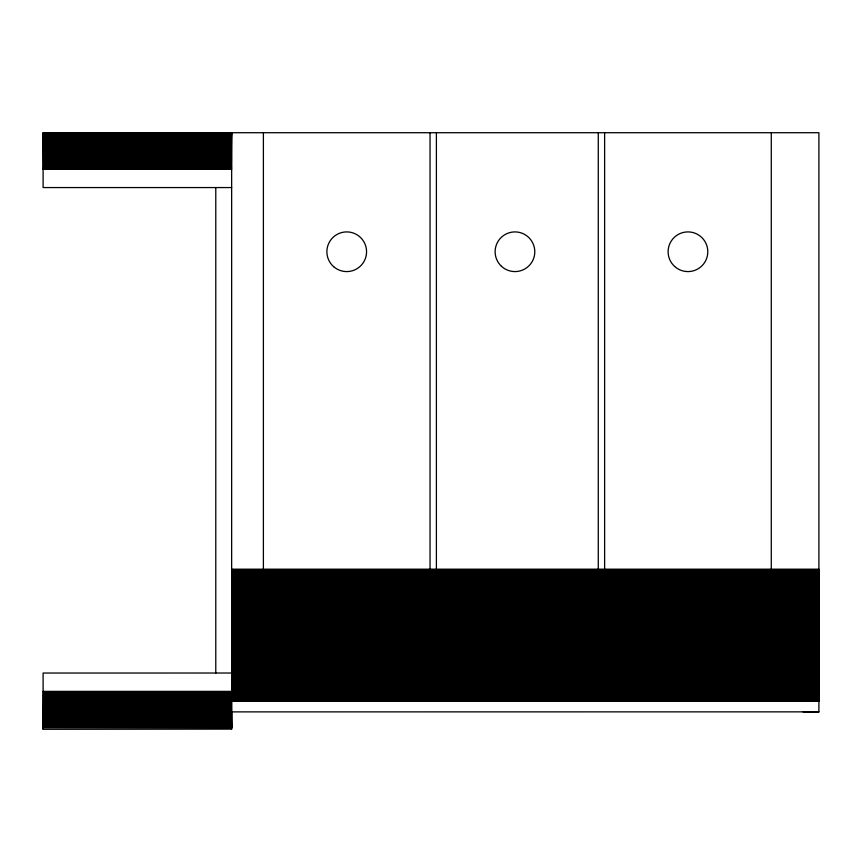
<?xml version="1.0" encoding="UTF-8"?>
<svg xmlns="http://www.w3.org/2000/svg" width="862" height="862" viewBox="0 0 862 862"><rect width="100%" height="100%" fill="white"/><g stroke="black" fill="none" stroke-linecap="round" stroke-linejoin="round"><path stroke-width="1.29" d="M803.028 711.883L818.9 712.023L818.9 132.716L43.1 132.716L43.1 187.56L231.652 187.56M231.652 132.888L43.1 132.888L231.652 133.114M43.1 133.265L231.652 133.265M43.1 133.438L231.652 133.438M43.1 133.632L231.652 133.632M43.1 133.847L231.652 133.847M43.1 134.084L231.652 134.084M43.1 134.343L231.652 134.343M43.1 134.623L231.652 134.623M43.1 134.925L231.652 134.925M43.1 135.259L231.652 135.259M43.1 135.603L231.652 135.603M43.1 135.98L231.652 135.98M43.1 136.379L231.652 136.379M43.1 136.789L231.652 136.789M43.1 137.23L231.652 137.23M43.1 137.694L231.652 137.694M43.1 138.179L231.652 138.179M43.1 138.685L231.652 138.685M43.1 139.213L231.652 139.213M43.1 139.763L231.652 139.763M43.1 140.334L231.652 140.334M43.1 140.937L231.652 140.937M43.1 141.551L231.652 141.551M43.1 142.187L231.652 142.187M43.1 142.855L231.652 142.855M43.1 143.534L231.652 143.534M43.1 144.234L231.652 144.234M43.1 144.967L231.652 144.967M43.1 145.71L231.652 145.71M43.1 146.486L231.652 146.486M43.1 147.273L231.652 147.273M43.1 148.092L231.652 148.092M43.1 148.921L231.652 148.921M43.1 149.783L231.652 149.783M43.1 150.656L231.652 150.656M43.1 151.561L231.652 151.561M43.1 152.477L231.652 152.477M43.1 153.414L231.652 153.414M43.1 154.384L231.652 154.384M43.1 155.365L231.652 155.365M43.1 156.367L231.652 156.367M43.1 157.39L231.652 157.39M43.1 158.436L231.652 158.436M43.1 159.502L231.652 159.502M43.1 160.591L231.652 160.591M43.1 161.7L231.652 161.7M43.1 162.832L231.652 162.832M43.1 163.974L231.652 163.974M43.1 165.148L231.652 165.148M43.1 166.334L231.652 166.334M43.1 167.54L231.652 167.54M43.1 168.769L231.652 168.769M43.1 169.232L231.652 169.232M231.652 569.179L818.9 569.179M231.652 569.685L818.9 569.685M231.652 570.482L818.9 570.482M231.652 571.28L818.9 571.28M231.652 572.066L818.9 572.066M231.652 572.864L818.9 572.864M231.652 573.65L818.9 573.65M231.652 574.437L818.9 574.437M231.652 575.223L818.9 575.223M231.652 576.01L818.9 576.01M231.652 576.797L818.9 576.797M231.652 577.583L818.9 577.583M231.652 578.359L818.9 578.359M231.652 579.145L818.9 579.145M231.652 579.921L818.9 579.921M231.652 580.697L818.9 580.697M231.652 581.473L818.9 581.473M231.652 582.249L818.9 582.249M231.652 583.024L818.9 583.024M231.652 583.8L818.9 583.8M231.652 584.565L818.9 584.565M231.652 585.33L818.9 585.33M231.652 586.106L818.9 586.106M231.652 586.871L818.9 586.871M231.652 587.636L818.9 587.636M231.652 588.401L818.9 588.401M231.652 589.166L818.9 589.166M231.652 589.92L818.9 589.92M231.652 590.686L818.9 590.686M231.652 591.44L818.9 591.44M231.652 592.194L818.9 592.194M231.652 592.948L818.9 592.948M231.652 593.702L818.9 593.702M231.652 594.457L818.9 594.457M231.652 595.211L818.9 595.211M231.652 595.954L818.9 595.954M231.652 596.698L818.9 596.698M231.652 597.452L818.9 597.452M231.652 598.196L818.9 598.196M231.652 598.939L818.9 598.939M231.652 599.672L818.9 599.672M231.652 600.415L818.9 600.415M231.652 601.159L818.9 601.159M231.652 601.891L818.9 601.891M231.652 602.624L818.9 602.624M231.652 603.357L818.9 603.357M231.652 604.09L818.9 604.09M231.652 604.822L818.9 604.822M231.652 605.555L818.9 605.555M231.652 606.277L818.9 606.277M231.652 606.999L818.9 606.999M231.652 607.732L818.9 607.732M231.652 608.453L818.9 608.453M231.652 609.165L818.9 609.165M231.652 609.887L818.9 609.887M231.652 610.608L818.9 610.608M231.652 611.32L818.9 611.32M231.652 612.031L818.9 612.031M231.652 612.742L818.9 612.742M231.652 613.453L818.9 613.453M231.652 614.164L818.9 614.164M231.652 614.875L818.9 614.875M231.652 615.576L818.9 615.576M231.652 616.287L818.9 616.287M231.652 616.987L818.9 616.987M231.652 617.688L818.9 617.688M231.652 618.388L818.9 618.388M231.652 619.078L818.9 619.078M231.652 619.778L818.9 619.778M231.652 620.468L818.9 620.468M231.652 621.157L818.9 621.157M231.652 621.858L818.9 621.858M231.652 622.536L818.9 622.536M231.652 623.226L818.9 623.226M231.652 623.916L818.9 623.916M231.652 624.594L818.9 624.594M231.652 625.273L818.9 625.273M231.652 625.952L818.9 625.952M231.652 626.631L818.9 626.631M231.652 627.31L818.9 627.31M231.652 627.989L818.9 627.989M231.652 628.657L818.9 628.657M231.652 629.325L818.9 629.325M231.652 629.993L818.9 629.993M231.652 630.661L818.9 630.661M231.652 631.329L818.9 631.329M231.652 631.986L818.9 631.986M231.652 632.654L818.9 632.654M231.652 633.311L818.9 633.311M231.652 633.969L818.9 633.969M231.652 634.626L818.9 634.626M231.652 635.272L818.9 635.272M231.652 635.93L818.9 635.93M231.652 636.576L818.9 636.576M231.652 637.223L818.9 637.223M231.652 637.869L818.9 637.869M231.652 638.516L818.9 638.516M231.652 639.162L818.9 639.162M231.652 639.798L818.9 639.798M231.652 640.444L818.9 640.444M231.652 641.08L818.9 641.08M231.652 641.716L818.9 641.716M231.652 642.341L818.9 642.341M231.652 642.977L818.9 642.977M231.652 643.602L818.9 643.602M231.652 644.226L818.9 644.226M231.652 644.851L818.9 644.851M231.652 645.476L818.9 645.476M231.652 646.101L818.9 646.101M231.652 646.716L818.9 646.716M231.652 647.34L818.9 647.34M231.652 647.955L818.9 647.955M231.652 648.569L818.9 648.569M231.652 649.172L818.9 649.172M231.652 649.786L818.9 649.786M231.652 650.39L818.9 650.39M231.652 650.993L818.9 650.993M231.652 651.597L818.9 651.597M231.652 652.2L818.9 652.2M231.652 652.803L818.9 652.803M231.652 653.396L818.9 653.396M231.652 653.989L818.9 653.989M231.652 654.581L818.9 654.581M231.652 655.174L818.9 655.174M231.652 655.766L818.9 655.766M231.652 656.348L818.9 656.348M231.652 656.941L818.9 656.941M231.652 657.523L818.9 657.523M231.652 658.105L818.9 658.105M231.652 658.676L818.9 658.676M231.652 659.258L818.9 659.258M231.652 659.829L818.9 659.829M231.652 660.4L818.9 660.4M231.652 660.971L818.9 660.971M231.652 661.542L818.9 661.542M231.652 662.102L818.9 662.102M231.652 662.673L818.9 662.673M231.652 663.234L818.9 663.234M231.652 663.794L818.9 663.794M231.652 664.343L818.9 664.343M231.652 664.904L818.9 664.904M231.652 665.453L818.9 665.453M231.652 666.003L818.9 666.003M231.652 666.552L818.9 666.552M231.652 667.102L818.9 667.102M231.652 667.641L818.9 667.641M231.652 668.19L818.9 668.19M231.652 668.729L818.9 668.729M231.652 669.268L818.9 669.268M231.652 669.796L818.9 669.796M231.652 670.334L818.9 670.334M231.652 670.862L818.9 670.862M231.652 671.39L818.9 671.39M231.652 671.918L818.9 671.918M231.652 672.446L818.9 672.446M818.9 672.963L43.1 673.039L43.1 729.284L231.652 729.112L231.652 132.716M231.652 673.491L818.9 673.491M231.652 674.009L818.9 674.009M231.652 674.526L818.9 674.526M231.652 675.032L818.9 675.032M231.652 675.549L818.9 675.549M231.652 676.056L818.9 676.056M231.652 676.562L818.9 676.562M231.652 677.069L818.9 677.069M231.652 677.564L818.9 677.564M231.652 678.071L818.9 678.071M231.652 678.566L818.9 678.566M231.652 679.062L818.9 679.062M231.652 679.558L818.9 679.558M231.652 680.043L818.9 680.043M231.652 680.538L818.9 680.538M231.652 681.023L818.9 681.023M231.652 681.508L818.9 681.508M231.652 681.982L818.9 681.982M231.652 682.467L818.9 682.467M231.652 682.941L818.9 682.941M231.652 683.415L818.9 683.415M231.652 683.889L818.9 683.889M231.652 684.363L818.9 684.363M231.652 684.827L818.9 684.827M231.652 685.29L818.9 685.29M231.652 685.753L818.9 685.753M231.652 686.217L818.9 686.217M231.652 686.68L818.9 686.68M231.652 687.133L818.9 687.133M231.652 687.585L818.9 687.585M231.652 688.038L818.9 688.038M231.652 688.49L818.9 688.49M231.652 688.932L818.9 688.932M231.652 689.374L818.9 689.374M231.652 689.816L818.9 689.816M231.652 690.257L818.9 690.257M231.652 690.699L818.9 690.699M231.652 691.13L818.9 691.13M43.1 691.367L231.652 691.367M231.652 691.561L818.9 691.561M43.1 691.83L818.9 691.992M231.652 692.423L818.9 692.423M231.652 692.843L818.9 692.843M43.1 693.059L231.652 693.059M231.652 693.274L818.9 693.274M231.652 693.694L818.9 693.694M231.652 694.104L818.9 694.104M43.1 694.266L231.652 694.266M231.652 694.524L818.9 694.524M231.652 694.934L818.9 694.934M231.652 695.343L818.9 695.343M43.1 695.462L231.652 695.462M231.652 695.753L818.9 695.753M231.652 696.162L818.9 696.162M43.1 696.625L818.9 696.561M231.652 696.97L818.9 696.97M231.652 697.369L818.9 697.369M43.1 697.778L818.9 697.757M231.652 698.155L818.9 698.155M231.652 698.543L818.9 698.543M43.1 698.91L818.9 698.931M231.652 699.319L818.9 699.319M231.652 699.707L818.9 699.707M43.1 700.009L231.652 700.009M231.652 700.084L818.9 700.084M231.652 700.461L818.9 700.461M231.652 700.838L818.9 700.838M43.1 701.097L231.652 701.097M231.652 701.215L818.9 701.215M231.652 701.356L818.9 701.356M43.1 702.164L231.652 702.164M43.1 703.209L231.652 703.209M43.1 704.243L231.652 704.243M43.1 705.245L231.652 705.245M43.1 706.226L231.652 706.226M43.1 707.185L231.652 707.185M43.1 708.133L231.652 708.133M43.1 709.049L231.652 709.049M43.1 709.943L231.652 709.943M43.1 710.827L231.652 710.827M43.1 711.678L231.652 711.678M818.9 711.861L231.652 711.883L231.652 729.112M43.1 712.518L231.652 712.518M43.1 713.327L231.652 713.327M43.1 714.124L231.652 714.124M43.1 714.889L231.652 714.889M43.1 715.643L231.652 715.643M43.1 716.365L231.652 716.365M43.1 717.076L231.652 717.076M43.1 717.755L231.652 717.755M43.1 718.412L231.652 718.412M43.1 719.059L231.652 719.059M43.1 719.673L231.652 719.673M43.1 720.266L231.652 720.266M43.1 720.837L231.652 720.837M43.1 721.397L231.652 721.397M43.1 721.925L231.652 721.925M43.1 722.431L231.652 722.431M43.1 722.916L231.652 722.916M43.1 723.369L231.652 723.369M43.1 723.811L231.652 723.811M43.1 724.231L231.652 724.231M43.1 724.63L231.652 724.63M43.1 724.996L231.652 724.996M43.1 725.351L231.652 725.351M43.1 725.675L231.652 725.675M43.1 725.987L231.652 725.987M43.1 726.267L231.652 726.267M43.1 726.526L231.652 726.526M43.1 726.763L231.652 726.763M43.1 726.978L231.652 726.978M43.1 727.172L231.652 727.172M43.1 727.345L231.652 727.345M43.1 727.485L231.652 727.485M43.1 727.614L231.652 727.711M43.1 727.711L43.1 729.112M771.285 132.716L771.285 569.179M604.628 132.716L604.628 569.179M598.282 132.716L598.282 569.179M436.398 132.716L436.398 569.179M430.041 132.716L430.041 569.179M263.395 132.716L263.395 569.179M215.78 187.56L215.78 673.039M674.666 266.477A19.837 19.837 0 0 0 707.357 255.895A19.837 19.837 0 0 0 681.842 232.869A19.837 19.837 0 0 0 674.666 266.477M501.468 266.293A19.837 19.837 0 0 0 534.3 256.165A19.837 19.837 0 0 0 509.108 232.794A19.837 19.837 0 0 0 501.468 266.293M333.626 266.649A19.837 19.837 0 0 0 366.178 255.637A19.837 19.837 0 0 0 340.361 232.955A19.837 19.837 0 0 0 333.626 266.649"/></g></svg>
